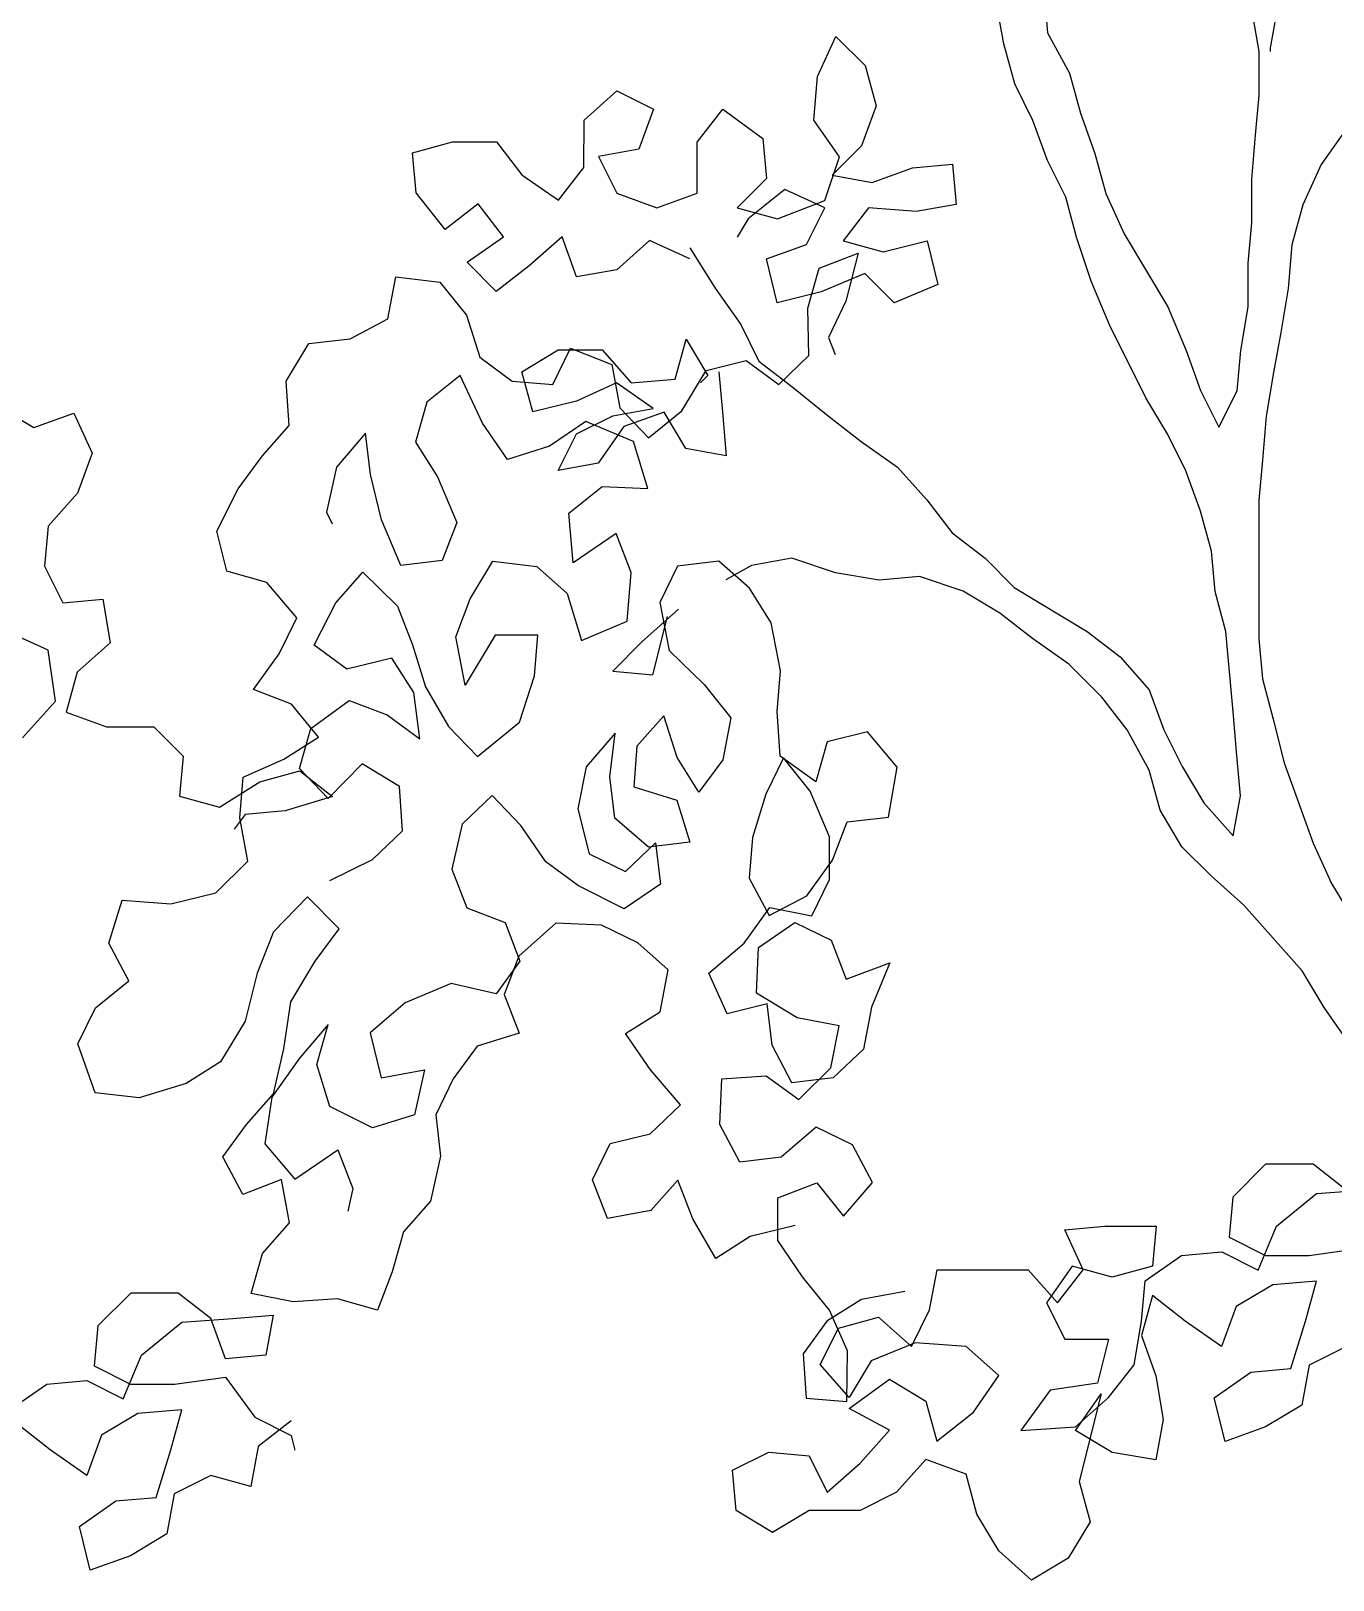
# Model space of a CAD drawing. Header units: millimetres. Extents: x -249630 to 95394, y -188036 to 109963.
# Drawn here: x -72961.5 to -72640.1, y -1034.8 to -652.3 of the extents above; entities that cross this region are included whole.
import ezdxf

# ---------------------------------------------------------------- set-up
doc = ezdxf.new("R2010")
doc.units = ezdxf.units.MM
doc.layers.add('AHojas', color=86, linetype='Continuous')
doc.layers.add('ATronco', color=36, linetype='Continuous')

# ---------------------------------------------------------------- blocks, each defined once
blk = doc.blocks.new('Arbol_01')
at = {"layer": 'AHojas'}
for p, q in [((-0.28659, 1.87943), (-0.28143, 1.89075)), ((-0.28143, 1.89075), (-0.2732, 1.88251)), ((-0.2732, 1.88251), (-0.27012, 1.87118)), ((-0.3525, 1.86713), (-0.34323, 1.87536)), ((-0.34323, 1.87536), (-0.33293, 1.8702)), ((-0.28763, 1.86707), (-0.28659, 1.87943)), ((-0.27012, 1.87118), (-0.27425, 1.85985)), ((-0.35251, 1.85375), (-0.3525, 1.86713)), ((-0.33293, 1.8702), (-0.33706, 1.85888)), ((-0.32059, 1.86093), (-0.31337, 1.87019)), ((-0.31337, 1.87019), (-0.30205, 1.86194)), ((-0.28043, 1.85677), (-0.28763, 1.86707)), ((-0.4009, 1.85791), (-0.38957, 1.86099)), ((-0.39988, 1.84658), (-0.4009, 1.85791)), ((-0.38957, 1.86099), (-0.37722, 1.86098)), ((-0.37722, 1.86098), (-0.37002, 1.8517)), ((-0.33706, 1.85888), (-0.34839, 1.85683)), ((-0.3206, 1.84651), (-0.32059, 1.86093)), ((-0.30205, 1.86194), (-0.30103, 1.85061)), ((-0.27425, 1.85985), (-0.2825, 1.85162)), ((-0.35973, 1.84449), (-0.35251, 1.85375)), ((-0.34839, 1.85683), (-0.34325, 1.84653)), ((-0.28456, 1.84442), (-0.28043, 1.85677)), ((-0.27117, 1.84955), (-0.25984, 1.85366)), ((-0.25984, 1.85366), (-0.24851, 1.85468)), ((-0.24851, 1.85468), (-0.2475, 1.84335)), ((-0.37002, 1.8517), (-0.35973, 1.84449)), ((-0.30103, 1.85061), (-0.30928, 1.84238)), ((-0.2825, 1.85162), (-0.27117, 1.84955)), ((-0.39166, 1.83628), (-0.39988, 1.84658)), ((-0.34325, 1.84653), (-0.33193, 1.8424)), ((-0.33193, 1.8424), (-0.3206, 1.84651)), ((-0.29589, 1.84752), (-0.30619, 1.83929)), ((-0.28456, 1.84236), (-0.29589, 1.84752)), ((-0.38238, 1.84348), (-0.39166, 1.83628)), ((-0.37518, 1.8342), (-0.38238, 1.84348)), ((-0.30928, 1.84238), (-0.29795, 1.83928)), ((-0.29795, 1.83928), (-0.28456, 1.84442)), ((-0.28972, 1.83207), (-0.28456, 1.84236)), ((-0.27221, 1.84235), (-0.27942, 1.83309)), ((-0.25882, 1.8413), (-0.27221, 1.84235)), ((-0.2475, 1.84335), (-0.25882, 1.8413)), ((-0.30619, 1.83929), (-0.30928, 1.83414)), ((-0.38549, 1.82701), (-0.37518, 1.8342)), ((-0.35871, 1.83419), (-0.36798, 1.82596)), ((-0.3546, 1.82286), (-0.35871, 1.83419)), ((-0.334, 1.83314), (-0.34327, 1.82491)), ((-0.32268, 1.82798), (-0.334, 1.83314)), ((-0.30105, 1.82796), (-0.28972, 1.83207)), ((-0.27942, 1.83309), (-0.2681, 1.82999)), ((-0.2681, 1.82999), (-0.25574, 1.83306)), ((-0.25574, 1.83306), (-0.25266, 1.82071)), ((-0.32267, 1.83107), (-0.31548, 1.81973)), ((-0.29797, 1.8156), (-0.30105, 1.82796)), ((-0.28616, 1.82537), (-0.2752, 1.82958)), ((-0.2752, 1.82958), (-0.2786, 1.81599)), ((-0.40787, 1.81104), (-0.40555, 1.82287)), ((-0.40555, 1.82287), (-0.39319, 1.82142)), ((-0.37726, 1.81876), (-0.38549, 1.82701)), ((-0.36798, 1.82596), (-0.37726, 1.81876)), ((-0.34327, 1.82491), (-0.3546, 1.82286)), ((-0.28937, 1.81408), (-0.28616, 1.82537)), ((-0.27326, 1.82381), (-0.28562, 1.81868)), ((-0.26503, 1.81557), (-0.27326, 1.82381)), ((-0.39319, 1.82142), (-0.38562, 1.81204)), ((-0.31548, 1.81973), (-0.30828, 1.80943)), ((-0.28562, 1.81868), (-0.29797, 1.8156)), ((-0.25266, 1.82071), (-0.26503, 1.81557)), ((-0.2786, 1.81599), (-0.28357, 1.80576)), ((-0.41848, 1.80542), (-0.40787, 1.81104)), ((-0.38562, 1.81204), (-0.38194, 1.8002)), ((-0.28906, 1.80066), (-0.28937, 1.81408)), ((-0.43014, 1.80404), (-0.41848, 1.80542)), ((-0.30828, 1.80943), (-0.30314, 1.79913)), ((-0.28357, 1.80576), (-0.28164, 1.80099)), ((-0.43653, 1.79346), (-0.43014, 1.80404)), ((-0.37007, 1.7961), (-0.35977, 1.80227)), ((-0.3613, 1.79255), (-0.35633, 1.80278)), ((-0.35977, 1.80227), (-0.34741, 1.80226)), ((-0.35633, 1.80278), (-0.34469, 1.79816)), ((-0.34741, 1.80226), (-0.33918, 1.79298)), ((-0.32683, 1.794), (-0.32373, 1.80533)), ((-0.32373, 1.80533), (-0.31756, 1.79502)), ((-0.38194, 1.8002), (-0.37278, 1.79346)), ((-0.34469, 1.79816), (-0.34243, 1.78597)), ((-0.31803, 1.7965), (-0.30672, 1.79929)), ((-0.30672, 1.79929), (-0.29755, 1.79255)), ((-0.30314, 1.79913), (-0.29388, 1.79191)), ((-0.29755, 1.79255), (-0.28906, 1.80066)), ((-0.43568, 1.78092), (-0.43653, 1.79346)), ((-0.38743, 1.79509), (-0.39681, 1.78752)), ((-0.38111, 1.78165), (-0.38743, 1.79509)), ((-0.37278, 1.79346), (-0.3613, 1.79255)), ((-0.36699, 1.78477), (-0.37007, 1.7961)), ((-0.3433, 1.79299), (-0.35463, 1.78785)), ((-0.33301, 1.78577), (-0.3433, 1.79299)), ((-0.33918, 1.79298), (-0.32683, 1.794)), ((-0.32495, 1.78504), (-0.31803, 1.7965)), ((-0.31756, 1.79502), (-0.31962, 1.79297)), ((-0.31447, 1.79605), (-0.31345, 1.78472)), ((-0.51805, 1.78655), (-0.50776, 1.78036)), ((-0.50776, 1.78036), (-0.49643, 1.78447)), ((-0.49643, 1.78447), (-0.49129, 1.77314)), ((-0.39681, 1.78752), (-0.40002, 1.77623)), ((-0.35463, 1.78785), (-0.36699, 1.78477)), ((-0.35464, 1.77858), (-0.34434, 1.78372)), ((-0.34434, 1.78372), (-0.33301, 1.78577)), ((-0.34243, 1.78597), (-0.33433, 1.77747)), ((-0.32992, 1.78474), (-0.34125, 1.78063)), ((-0.33433, 1.77747), (-0.32495, 1.78504)), ((-0.32375, 1.77443), (-0.32992, 1.78474)), ((-0.31345, 1.78472), (-0.31243, 1.77237)), ((-0.4433, 1.77229), (-0.43568, 1.78092)), ((-0.37407, 1.77139), (-0.38111, 1.78165)), ((-0.35197, 1.78211), (-0.36223, 1.77507)), ((-0.33857, 1.77642), (-0.35197, 1.78211)), ((-0.34125, 1.78063), (-0.34847, 1.77034)), ((-0.41414, 1.77874), (-0.42229, 1.76923)), ((-0.41276, 1.76708), (-0.41414, 1.77874)), ((-0.40002, 1.77623), (-0.39387, 1.7665)), ((-0.36223, 1.77507), (-0.37407, 1.77139)), ((-0.3598, 1.76829), (-0.35464, 1.77858)), ((-0.33454, 1.76316), (-0.33857, 1.77642)), ((-0.49129, 1.77314), (-0.49542, 1.76182)), ((-0.45003, 1.76312), (-0.4433, 1.77229)), ((-0.31243, 1.77237), (-0.32375, 1.77443)), ((-0.42229, 1.76923), (-0.42515, 1.75652)), ((-0.40962, 1.75436), (-0.41276, 1.76708)), ((-0.39387, 1.7665), (-0.38843, 1.7536)), ((-0.34847, 1.77034), (-0.3598, 1.76829)), ((-0.49542, 1.76182), (-0.50367, 1.75256)), ((-0.45607, 1.75113), (-0.45003, 1.76312)), ((-0.35681, 1.75616), (-0.34743, 1.76373)), ((-0.34743, 1.76373), (-0.33454, 1.76316)), ((-0.42515, 1.75652), (-0.42357, 1.75316)), ((-0.40418, 1.74145), (-0.40962, 1.75436)), ((-0.38843, 1.7536), (-0.39252, 1.74284)), ((-0.35561, 1.74221), (-0.35681, 1.75616)), ((-0.50367, 1.75256), (-0.50471, 1.74123)), ((-0.45327, 1.73982), (-0.45607, 1.75113)), ((-0.3434, 1.75047), (-0.35561, 1.74221)), ((-0.3392, 1.73951), (-0.3434, 1.75047)), ((-0.50471, 1.74123), (-0.49957, 1.73093)), ((-0.44198, 1.73661), (-0.45327, 1.73982)), ((-0.39252, 1.74284), (-0.40418, 1.74145)), ((-0.3846, 1.73204), (-0.37821, 1.74262)), ((-0.37821, 1.74262), (-0.36586, 1.74117)), ((-0.36586, 1.74117), (-0.35722, 1.73356)), ((-0.32612, 1.74124), (-0.3311, 1.73102)), ((-0.31447, 1.74263), (-0.32612, 1.74124)), ((-0.30583, 1.73501), (-0.31447, 1.74263)), ((-0.30525, 1.74147), (-0.31246, 1.73736)), ((-0.43353, 1.7267), (-0.44198, 1.73661)), ((-0.42257, 1.73091), (-0.41495, 1.73954)), ((-0.41495, 1.73954), (-0.40509, 1.72998)), ((-0.34029, 1.72574), (-0.3392, 1.73951)), ((-0.49957, 1.73093), (-0.48824, 1.73195)), ((-0.48824, 1.73195), (-0.48619, 1.71959)), ((-0.38869, 1.72128), (-0.3846, 1.73204)), ((-0.35722, 1.73356), (-0.3532, 1.7203)), ((-0.29968, 1.72528), (-0.30583, 1.73501)), ((-0.4385, 1.71647), (-0.43353, 1.7267)), ((-0.42861, 1.71892), (-0.42257, 1.73091)), ((-0.40509, 1.72998), (-0.40088, 1.71902)), ((-0.32586, 1.72913), (-0.33616, 1.71987)), ((-0.33308, 1.7106), (-0.32895, 1.72707)), ((-0.3311, 1.73102), (-0.32848, 1.71741)), ((-0.5037, 1.71755), (-0.51502, 1.72271)), ((-0.3532, 1.7203), (-0.34029, 1.72574)), ((-0.29707, 1.71168), (-0.29968, 1.72528)), ((-0.48619, 1.71959), (-0.49547, 1.71136)), ((-0.41944, 1.71218), (-0.42861, 1.71892)), ((-0.40088, 1.71902), (-0.3972, 1.70718)), ((-0.38608, 1.70768), (-0.38869, 1.72128)), ((-0.37756, 1.72178), (-0.38608, 1.70768)), ((-0.36556, 1.72175), (-0.37756, 1.72178)), ((-0.36647, 1.71027), (-0.36556, 1.72175)), ((-0.33616, 1.71987), (-0.34441, 1.71164)), ((-0.50165, 1.70313), (-0.5037, 1.71755)), ((-0.44577, 1.70643), (-0.4385, 1.71647)), ((-0.40672, 1.71533), (-0.41944, 1.71218)), ((-0.40056, 1.7056), (-0.40672, 1.71533)), ((-0.32848, 1.71741), (-0.31862, 1.70785)), ((-0.49547, 1.71136), (-0.49857, 1.70004)), ((-0.37074, 1.69722), (-0.36647, 1.71027)), ((-0.34441, 1.71164), (-0.33308, 1.7106)), ((-0.29798, 1.7002), (-0.29707, 1.71168)), ((-0.43501, 1.70233), (-0.44577, 1.70643)), ((-0.39883, 1.69253), (-0.40056, 1.7056)), ((-0.3972, 1.70718), (-0.3907, 1.69603)), ((-0.31862, 1.70785), (-0.31105, 1.69847)), ((-0.51093, 1.69284), (-0.50165, 1.70313)), ((-0.42744, 1.69296), (-0.43501, 1.70233)), ((-0.42955, 1.69543), (-0.41876, 1.70335)), ((-0.41876, 1.70335), (-0.408, 1.69926)), ((-0.49857, 1.70004), (-0.48725, 1.69591)), ((-0.408, 1.69926), (-0.39883, 1.69253)), ((-0.3826, 1.68754), (-0.37074, 1.69722)), ((-0.32995, 1.69905), (-0.33756, 1.69042)), ((-0.32627, 1.68721), (-0.32995, 1.69905)), ((-0.31105, 1.69847), (-0.31338, 1.68664)), ((-0.29713, 1.68766), (-0.29798, 1.7002)), ((-0.48725, 1.69591), (-0.47386, 1.6959)), ((-0.47386, 1.6959), (-0.46563, 1.68765)), ((-0.43717, 1.6868), (-0.42744, 1.69296)), ((-0.43276, 1.68414), (-0.42955, 1.69543)), ((-0.3907, 1.69603), (-0.3826, 1.68754)), ((-0.34373, 1.69414), (-0.35188, 1.68463)), ((-0.34518, 1.68179), (-0.34373, 1.69414)), ((-0.27257, 1.69448), (-0.28388, 1.69169)), ((-0.26412, 1.68457), (-0.27257, 1.69448)), ((-0.46563, 1.68765), (-0.46667, 1.67633)), ((-0.33756, 1.69042), (-0.33848, 1.67894)), ((-0.28708, 1.68039), (-0.29713, 1.68766)), ((-0.28388, 1.69169), (-0.28708, 1.68039)), ((-0.44866, 1.68171), (-0.43717, 1.6868)), ((-0.44401, 1.68042), (-0.43268, 1.6835)), ((-0.42466, 1.67564), (-0.43276, 1.68414)), ((-0.43268, 1.6835), (-0.42342, 1.67629)), ((-0.4151, 1.68551), (-0.42466, 1.67564)), ((-0.40452, 1.67912), (-0.4151, 1.68551)), ((-0.35188, 1.68463), (-0.35421, 1.6728)), ((-0.32011, 1.67748), (-0.32627, 1.68721)), ((-0.31338, 1.68664), (-0.32011, 1.67748)), ((-0.29625, 1.68713), (-0.30122, 1.6769)), ((-0.28868, 1.67775), (-0.29625, 1.68713)), ((-0.26663, 1.67045), (-0.26412, 1.68457)), ((-0.45535, 1.67323), (-0.44401, 1.68042)), ((-0.44957, 1.67023), (-0.44866, 1.68171)), ((-0.40367, 1.66658), (-0.40452, 1.67912)), ((-0.3438, 1.67013), (-0.34518, 1.68179)), ((-0.33848, 1.67894), (-0.3263, 1.6752)), ((-0.46667, 1.67633), (-0.45535, 1.67323)), ((-0.42342, 1.67629), (-0.43681, 1.67218)), ((-0.37839, 1.67658), (-0.38689, 1.66848)), ((-0.37029, 1.66808), (-0.37839, 1.67658)), ((-0.3263, 1.6752), (-0.32263, 1.66336)), ((-0.30122, 1.6769), (-0.30496, 1.66472)), ((-0.28324, 1.66484), (-0.28868, 1.67775)), ((-0.44814, 1.67116), (-0.45123, 1.66705)), ((-0.44731, 1.65804), (-0.44957, 1.67023)), ((-0.43681, 1.67218), (-0.44814, 1.67116)), ((-0.35421, 1.6728), (-0.35106, 1.66008)), ((-0.33428, 1.66198), (-0.3438, 1.67013)), ((-0.27829, 1.66907), (-0.26663, 1.67045)), ((-0.41217, 1.65848), (-0.40367, 1.66658)), ((-0.38689, 1.66848), (-0.38975, 1.65577)), ((-0.36326, 1.65782), (-0.37029, 1.66808)), ((-0.28238, 1.65831), (-0.27829, 1.66907)), ((-0.34084, 1.65511), (-0.33234, 1.66321)), ((-0.32263, 1.66336), (-0.33428, 1.66198)), ((-0.33234, 1.66321), (-0.33096, 1.65155)), ((-0.30496, 1.66472), (-0.30588, 1.65325)), ((-0.28327, 1.65283), (-0.28324, 1.66484)), ((-0.45634, 1.64906), (-0.44731, 1.65804)), ((-0.42419, 1.65251), (-0.41217, 1.65848)), ((-0.35409, 1.65108), (-0.36326, 1.65782)), ((-0.35106, 1.66008), (-0.34084, 1.65511)), ((-0.28964, 1.64826), (-0.28238, 1.65831)), ((-0.38975, 1.65577), (-0.38554, 1.64481)), ((-0.30588, 1.65325), (-0.30025, 1.64264)), ((-0.28825, 1.64261), (-0.28327, 1.65283)), ((-0.46906, 1.64592), (-0.45634, 1.64906)), ((-0.34122, 1.64451), (-0.35409, 1.65108)), ((-0.33096, 1.65155), (-0.34122, 1.64451)), ((-0.30025, 1.64264), (-0.28964, 1.64826)), ((-0.48658, 1.63484), (-0.48284, 1.64701)), ((-0.48284, 1.64701), (-0.46906, 1.64592)), ((-0.43056, 1.64793), (-0.44013, 1.63807)), ((-0.42158, 1.6389), (-0.43056, 1.64793)), ((-0.38554, 1.64481), (-0.37478, 1.64072)), ((-0.30734, 1.63489), (-0.30007, 1.64493)), ((-0.30007, 1.64493), (-0.28825, 1.64261)), ((-0.37478, 1.64072), (-0.37057, 1.62976)), ((-0.36048, 1.6405), (-0.37092, 1.63117)), ((-0.34759, 1.63994), (-0.36048, 1.6405)), ((-0.33736, 1.63497), (-0.34759, 1.63994)), ((-0.30328, 1.63364), (-0.29302, 1.64068)), ((-0.29302, 1.64068), (-0.28279, 1.6357)), ((-0.44013, 1.63807), (-0.44475, 1.62643)), ((-0.42832, 1.62974), (-0.42158, 1.6389)), ((-0.32873, 1.62735), (-0.33736, 1.63497)), ((-0.31725, 1.62644), (-0.30734, 1.63489)), ((-0.28279, 1.6357), (-0.27858, 1.62474)), ((-0.48095, 1.62423), (-0.48658, 1.63484)), ((-0.37092, 1.63117), (-0.37501, 1.62041)), ((-0.30384, 1.62075), (-0.30328, 1.63364)), ((-0.44475, 1.62643), (-0.44814, 1.61284)), ((-0.43523, 1.61828), (-0.42832, 1.62974)), ((-0.37057, 1.62976), (-0.37731, 1.6206)), ((-0.33105, 1.61553), (-0.32873, 1.62735)), ((-0.31216, 1.61495), (-0.31725, 1.62644)), ((-0.27858, 1.62474), (-0.26621, 1.6293)), ((-0.26621, 1.6293), (-0.27136, 1.61678)), ((-0.49033, 1.61666), (-0.48095, 1.62423)), ((-0.39001, 1.62345), (-0.40292, 1.61802)), ((-0.37731, 1.6206), (-0.39001, 1.62345)), ((-0.43721, 1.60504), (-0.43523, 1.61828)), ((-0.40292, 1.61802), (-0.41283, 1.60957)), ((-0.37501, 1.62041), (-0.3708, 1.60945)), ((-0.30085, 1.61774), (-0.31216, 1.61495)), ((-0.29239, 1.61383), (-0.30384, 1.62075)), ((-0.29947, 1.60608), (-0.30085, 1.61774)), ((-0.49531, 1.60643), (-0.49033, 1.61666)), ((-0.34078, 1.60937), (-0.33105, 1.61553)), ((-0.28056, 1.61151), (-0.29239, 1.61383)), ((-0.27136, 1.61678), (-0.27369, 1.60495)), ((-0.44814, 1.61284), (-0.45506, 1.60138)), ((-0.42466, 1.61189), (-0.4328, 1.60238)), ((-0.42786, 1.6006), (-0.42466, 1.61189)), ((-0.41283, 1.60957), (-0.40969, 1.59684)), ((-0.3708, 1.60945), (-0.38264, 1.60578)), ((-0.33375, 1.59911), (-0.34078, 1.60937)), ((-0.28289, 1.59968), (-0.28056, 1.61151)), ((-0.4904, 1.59265), (-0.49531, 1.60643)), ((-0.44007, 1.59233), (-0.43721, 1.60504)), ((-0.38264, 1.60578), (-0.38938, 1.59661)), ((-0.29385, 1.59547), (-0.29947, 1.60608)), ((-0.27369, 1.60495), (-0.28219, 1.59685)), ((-0.45506, 1.60138), (-0.46479, 1.59523)), ((-0.4328, 1.60238), (-0.4406, 1.59145)), ((-0.42419, 1.58876), (-0.42786, 1.6006)), ((-0.40969, 1.59684), (-0.3975, 1.59911)), ((-0.3975, 1.59911), (-0.40036, 1.5864)), ((-0.38938, 1.59661), (-0.39435, 1.58638)), ((-0.3253, 1.5892), (-0.33375, 1.59911)), ((-0.31419, 1.58369), (-0.31362, 1.59658)), ((-0.31362, 1.59658), (-0.30108, 1.59743)), ((-0.30108, 1.59743), (-0.29192, 1.5907)), ((-0.28219, 1.59685), (-0.29385, 1.59547)), ((-0.29192, 1.5907), (-0.28289, 1.59968)), ((-0.47804, 1.5912), (-0.4904, 1.59265)), ((-0.46479, 1.59523), (-0.47804, 1.5912)), ((-0.44769, 1.5837), (-0.44007, 1.59233)), ((-0.4406, 1.59145), (-0.44258, 1.57821)), ((-0.4122, 1.58272), (-0.42419, 1.58876)), ((-0.3338, 1.5811), (-0.3253, 1.5892)), ((-0.45442, 1.57454), (-0.44769, 1.5837)), ((-0.40036, 1.5864), (-0.4122, 1.58272)), ((-0.39435, 1.58638), (-0.39297, 1.57472)), ((-0.30856, 1.57308), (-0.31419, 1.58369)), ((-0.28699, 1.58292), (-0.29691, 1.57447)), ((-0.27677, 1.57794), (-0.28699, 1.58292)), ((-0.44258, 1.57821), (-0.43413, 1.5683)), ((-0.35008, 1.56807), (-0.3451, 1.5783)), ((-0.3451, 1.5783), (-0.3338, 1.5811)), ((-0.4488, 1.56393), (-0.45442, 1.57454)), ((-0.43413, 1.5683), (-0.42193, 1.57657)), ((-0.42193, 1.57657), (-0.41772, 1.56561)), ((-0.39297, 1.57472), (-0.39583, 1.56202)), ((-0.29691, 1.57447), (-0.30856, 1.57308)), ((-0.27114, 1.56733), (-0.27677, 1.57794)), ((-0.16022, 1.57247), (-0.1695, 1.56321)), ((-0.14683, 1.57246), (-0.16022, 1.57247)), ((-0.13757, 1.56524), (-0.14683, 1.57246)), ((-0.43784, 1.56813), (-0.4488, 1.56393)), ((-0.43558, 1.55594), (-0.43784, 1.56813)), ((-0.41772, 1.56561), (-0.41915, 1.55925)), ((-0.34587, 1.55712), (-0.35008, 1.56807)), ((-0.32606, 1.56801), (-0.33368, 1.55938)), ((-0.32185, 1.55705), (-0.32606, 1.56801)), ((-0.29782, 1.56299), (-0.28686, 1.5672)), ((-0.28686, 1.5672), (-0.27929, 1.55782)), ((-0.27929, 1.55782), (-0.27114, 1.56733)), ((-0.14581, 1.56422), (-0.1314, 1.56523)), ((-0.39583, 1.56202), (-0.40345, 1.55339)), ((-0.29785, 1.55098), (-0.29782, 1.56299)), ((-0.1695, 1.56321), (-0.17054, 1.55188)), ((-0.15715, 1.55496), (-0.14581, 1.56422)), ((-0.33368, 1.55938), (-0.34587, 1.55712)), ((-0.31535, 1.54591), (-0.32185, 1.55705)), ((-0.44319, 1.54731), (-0.43558, 1.55594)), ((-0.40345, 1.55339), (-0.40665, 1.54209)), ((-0.30562, 1.55206), (-0.31535, 1.54591)), ((-0.2929, 1.55521), (-0.30562, 1.55206)), ((-0.21687, 1.55399), (-0.20554, 1.555)), ((-0.21173, 1.54265), (-0.21687, 1.55399)), ((-0.20554, 1.555), (-0.19113, 1.55499)), ((-0.19113, 1.55499), (-0.19217, 1.54367)), ((-0.17054, 1.55188), (-0.16024, 1.54673)), ((-0.16231, 1.54261), (-0.15715, 1.55496)), ((-0.29082, 1.54072), (-0.29785, 1.55098)), ((-0.18393, 1.54675), (-0.1726, 1.54777)), ((-0.1726, 1.54777), (-0.16231, 1.54261)), ((-0.14789, 1.54671), (-0.13347, 1.54876)), ((-0.4464, 1.53602), (-0.44319, 1.54731)), ((-0.21482, 1.54369), (-0.22204, 1.5334)), ((-0.2035, 1.54059), (-0.21482, 1.54369)), ((-0.19217, 1.54367), (-0.2035, 1.54059)), ((-0.19423, 1.53955), (-0.18393, 1.54675)), ((-0.16024, 1.54673), (-0.14789, 1.54671)), ((-0.40665, 1.54209), (-0.41075, 1.53133)), ((-0.28325, 1.53134), (-0.29082, 1.54072)), ((-0.25499, 1.53137), (-0.25292, 1.54269)), ((-0.25292, 1.54269), (-0.22718, 1.54267)), ((-0.22718, 1.54267), (-0.21895, 1.53339)), ((-0.21895, 1.53339), (-0.21173, 1.54265)), ((-0.19527, 1.52822), (-0.19423, 1.53955)), ((-0.14584, 1.53951), (-0.15819, 1.53849)), ((-0.14893, 1.52818), (-0.14584, 1.53951)), ((-0.48039, 1.53614), (-0.48967, 1.52688)), ((-0.46701, 1.53613), (-0.48039, 1.53614)), ((-0.45775, 1.52891), (-0.46701, 1.53613)), ((-0.43458, 1.53369), (-0.4464, 1.53602)), ((-0.42204, 1.53454), (-0.43458, 1.53369)), ((-0.41075, 1.53133), (-0.42204, 1.53454)), ((-0.26204, 1.53658), (-0.27423, 1.53432)), ((-0.19217, 1.53543), (-0.19527, 1.52411)), ((-0.18291, 1.52821), (-0.19217, 1.53543)), ((-0.15819, 1.53849), (-0.16849, 1.53232)), ((-0.27423, 1.53432), (-0.28396, 1.52816)), ((-0.27816, 1.51985), (-0.28325, 1.53134)), ((-0.26015, 1.52108), (-0.25499, 1.53137)), ((-0.22204, 1.5334), (-0.2169, 1.5231)), ((-0.16849, 1.53232), (-0.17262, 1.521)), ((-0.48967, 1.52688), (-0.49071, 1.51556)), ((-0.47732, 1.51863), (-0.46599, 1.52789)), ((-0.46599, 1.52789), (-0.45157, 1.52891)), ((-0.45364, 1.51758), (-0.45775, 1.52891)), ((-0.45157, 1.52891), (-0.44024, 1.52993)), ((-0.44024, 1.52993), (-0.44231, 1.5186)), ((-0.28396, 1.52816), (-0.2907, 1.519)), ((-0.28589, 1.51595), (-0.28074, 1.52624)), ((-0.28074, 1.52624), (-0.26941, 1.52932)), ((-0.26941, 1.52932), (-0.26015, 1.52108)), ((-0.19734, 1.51587), (-0.19527, 1.52822)), ((-0.17262, 1.521), (-0.18291, 1.52821)), ((-0.15307, 1.5148), (-0.14893, 1.52818)), ((-0.25912, 1.5221), (-0.27148, 1.51697)), ((-0.2447, 1.52106), (-0.25912, 1.5221)), ((-0.2169, 1.5231), (-0.20454, 1.52308)), ((-0.20454, 1.52308), (-0.20764, 1.51073)), ((-0.19527, 1.52411), (-0.19117, 1.51277)), ((-0.48248, 1.50628), (-0.47732, 1.51863)), ((-0.44231, 1.5186), (-0.45364, 1.51758)), ((-0.2907, 1.519), (-0.28985, 1.50646)), ((-0.27837, 1.50555), (-0.27816, 1.51985)), ((-0.27148, 1.51697), (-0.27766, 1.50668)), ((-0.23544, 1.51282), (-0.2447, 1.52106)), ((-0.13761, 1.52096), (-0.14792, 1.51582)), ((-0.49071, 1.51556), (-0.48042, 1.5104)), ((-0.27766, 1.50668), (-0.28589, 1.51595)), ((-0.24266, 1.50253), (-0.23544, 1.51282)), ((-0.20456, 1.50661), (-0.19734, 1.51587)), ((-0.19117, 1.51277), (-0.18912, 1.50042)), ((-0.1747, 1.50658), (-0.16439, 1.51378)), ((-0.16439, 1.51378), (-0.15307, 1.5148)), ((-0.14792, 1.51582), (-0.14999, 1.5045)), ((-0.5144, 1.50322), (-0.5041, 1.51042)), ((-0.5041, 1.51042), (-0.49277, 1.51144)), ((-0.49277, 1.51144), (-0.48248, 1.50628)), ((-0.48042, 1.5104), (-0.46806, 1.51039)), ((-0.46806, 1.51039), (-0.45364, 1.51243)), ((-0.45364, 1.51243), (-0.44542, 1.5011)), ((-0.27767, 1.50359), (-0.26633, 1.51181)), ((-0.26633, 1.51181), (-0.25604, 1.50563)), ((-0.22103, 1.50868), (-0.22928, 1.49736)), ((-0.20764, 1.51073), (-0.22103, 1.50868)), ((-0.28985, 1.50646), (-0.27837, 1.50555)), ((-0.25604, 1.50563), (-0.25296, 1.4943)), ((-0.21383, 1.49735), (-0.20662, 1.50764)), ((-0.21383, 1.49838), (-0.20456, 1.50661)), ((-0.20662, 1.50764), (-0.21282, 1.48293)), ((-0.17162, 1.49422), (-0.1747, 1.50658)), ((-0.14999, 1.5045), (-0.16029, 1.49833)), ((-0.47837, 1.50216), (-0.48867, 1.49599)), ((-0.46601, 1.50318), (-0.47837, 1.50216)), ((-0.46911, 1.49185), (-0.46601, 1.50318)), ((-0.44542, 1.5011), (-0.43512, 1.49594)), ((-0.43512, 1.50006), (-0.44439, 1.49286)), ((-0.26635, 1.4974), (-0.27767, 1.50359)), ((-0.25296, 1.4943), (-0.24266, 1.50253)), ((-0.18912, 1.50042), (-0.19119, 1.48909)), ((-0.50309, 1.49188), (-0.51235, 1.4991)), ((-0.48867, 1.49599), (-0.4928, 1.48467)), ((-0.43512, 1.49594), (-0.4341, 1.49182)), ((-0.27459, 1.48814), (-0.26635, 1.4974)), ((-0.22928, 1.49736), (-0.21383, 1.49838)), ((-0.20354, 1.49116), (-0.21383, 1.49735)), ((-0.16029, 1.49833), (-0.17162, 1.49422)), ((-0.4928, 1.48467), (-0.50309, 1.49188)), ((-0.47324, 1.47847), (-0.46911, 1.49185)), ((-0.44439, 1.49286), (-0.44646, 1.48154)), ((-0.31063, 1.48611), (-0.30033, 1.49125)), ((-0.30033, 1.49125), (-0.28901, 1.49021)), ((-0.19119, 1.48909), (-0.20354, 1.49116)), ((-0.28901, 1.49021), (-0.28387, 1.47991)), ((-0.28387, 1.47991), (-0.27459, 1.48814)), ((-0.25606, 1.48915), (-0.2643, 1.47989)), ((-0.24473, 1.48502), (-0.25606, 1.48915)), ((-0.45779, 1.48464), (-0.46809, 1.4795)), ((-0.44646, 1.48154), (-0.45779, 1.48464)), ((-0.30961, 1.47479), (-0.31063, 1.48611)), ((-0.24166, 1.47369), (-0.24473, 1.48502)), ((-0.21282, 1.48293), (-0.20974, 1.4716)), ((-0.48457, 1.47745), (-0.47324, 1.47847)), ((-0.46809, 1.4795), (-0.47016, 1.46817)), ((-0.2643, 1.47989), (-0.2746, 1.47475)), ((-0.49487, 1.47025), (-0.48457, 1.47745)), ((-0.29932, 1.4686), (-0.30961, 1.47479)), ((-0.28902, 1.47477), (-0.29932, 1.4686)), ((-0.2746, 1.47475), (-0.28902, 1.47477)), ((-0.23549, 1.46339), (-0.24166, 1.47369)), ((-0.49179, 1.45789), (-0.49487, 1.47025)), ((-0.20974, 1.4716), (-0.21592, 1.46131)), ((-0.47016, 1.46817), (-0.48046, 1.462)), ((-0.48046, 1.462), (-0.49179, 1.45789)), ((-0.22623, 1.45514), (-0.23549, 1.46339)), ((-0.21592, 1.46131), (-0.22623, 1.45514))]:
    blk.add_line(p, q, dxfattribs=at)
at = {"layer": 'ATronco'}
for p, q in [((-0.22273, 1.90305), (-0.22171, 1.89173)), ((-0.23407, 1.88865), (-0.23612, 1.89998)), ((-0.16199, 1.88652), (-0.16404, 1.89785)), ((-0.15683, 1.89887), (-0.1589, 1.88755)), ((-0.23099, 1.87732), (-0.23407, 1.88865)), ((-0.22171, 1.89173), (-0.21554, 1.88039)), ((-0.162, 1.87417), (-0.16199, 1.88652)), ((-0.1589, 1.88755), (-0.1589, 1.88652)), ((-0.21554, 1.88039), (-0.21246, 1.86906)), ((-0.22585, 1.86702), (-0.23099, 1.87732)), ((-0.16304, 1.86284), (-0.162, 1.87417)), ((-0.22174, 1.85569), (-0.22585, 1.86702)), ((-0.21246, 1.86906), (-0.20835, 1.85773)), ((-0.16408, 1.85049), (-0.16304, 1.86284)), ((-0.1373, 1.86488), (-0.14452, 1.85459)), ((-0.2166, 1.84538), (-0.22174, 1.85569)), ((-0.20835, 1.85773), (-0.20528, 1.8464)), ((-0.14452, 1.85459), (-0.14968, 1.84326)), ((-0.1641, 1.83813), (-0.16408, 1.85049)), ((-0.21352, 1.83406), (-0.2166, 1.84538)), ((-0.20528, 1.8464), (-0.20014, 1.83507)), ((-0.14968, 1.84326), (-0.15278, 1.83194)), ((-0.16514, 1.8268), (-0.1641, 1.83813)), ((-0.20942, 1.8217), (-0.21352, 1.83406)), ((-0.20014, 1.83507), (-0.1878, 1.81447)), ((-0.15278, 1.83194), (-0.15382, 1.81959)), ((-0.16515, 1.81445), (-0.16514, 1.8268)), ((-0.20428, 1.80933), (-0.20942, 1.8217)), ((-0.15382, 1.81959), (-0.15589, 1.80723)), ((-0.1878, 1.81447), (-0.18266, 1.80211)), ((-0.16722, 1.80209), (-0.16515, 1.81445)), ((-0.194, 1.78873), (-0.20428, 1.80933)), ((-0.15589, 1.80723), (-0.15796, 1.79591)), ((-0.18266, 1.80211), (-0.17855, 1.79078)), ((-0.16826, 1.79077), (-0.16722, 1.80209)), ((-0.15796, 1.79591), (-0.16003, 1.78355)), ((-0.29388, 1.79191), (-0.28359, 1.78367)), ((-0.18783, 1.77843), (-0.194, 1.78873)), ((-0.17855, 1.79078), (-0.17342, 1.78048)), ((-0.17342, 1.78048), (-0.16826, 1.79077)), ((-0.28359, 1.78367), (-0.27433, 1.77645)), ((-0.16003, 1.78355), (-0.16107, 1.7712)), ((-0.27433, 1.77645), (-0.26404, 1.76923)), ((-0.18269, 1.76813), (-0.18783, 1.77843)), ((-0.16107, 1.7712), (-0.16211, 1.75987)), ((-0.26404, 1.76923), (-0.25581, 1.75996)), ((-0.17859, 1.7568), (-0.18269, 1.76813)), ((-0.25581, 1.75996), (-0.24861, 1.75068)), ((-0.16211, 1.75987), (-0.16214, 1.72074)), ((-0.17551, 1.74547), (-0.17859, 1.7568)), ((-0.24861, 1.75068), (-0.23935, 1.74347)), ((-0.17449, 1.73414), (-0.17551, 1.74547)), ((-0.29392, 1.74352), (-0.30525, 1.74147)), ((-0.28157, 1.73939), (-0.29392, 1.74352)), ((-0.23935, 1.74347), (-0.23112, 1.73522)), ((-0.26922, 1.73732), (-0.28157, 1.73939)), ((-0.25789, 1.73834), (-0.26922, 1.73732)), ((-0.24554, 1.73421), (-0.25789, 1.73834)), ((-0.23524, 1.72802), (-0.24554, 1.73421)), ((-0.23112, 1.73522), (-0.21054, 1.72285)), ((-0.17141, 1.72281), (-0.17449, 1.73414)), ((-0.22598, 1.7208), (-0.23524, 1.72802)), ((-0.21054, 1.72285), (-0.20128, 1.71563)), ((-0.16937, 1.70016), (-0.17141, 1.72281)), ((-0.21569, 1.71358), (-0.22598, 1.7208)), ((-0.16214, 1.72074), (-0.16112, 1.70942)), ((-0.20644, 1.70431), (-0.21569, 1.71358)), ((-0.20128, 1.71563), (-0.19305, 1.70636)), ((-0.16112, 1.70942), (-0.15805, 1.69809)), ((-0.19305, 1.70636), (-0.18894, 1.69503)), ((-0.19924, 1.69504), (-0.20644, 1.70431)), ((-0.16835, 1.6878), (-0.16937, 1.70016)), ((-0.15805, 1.69809), (-0.15497, 1.68573)), ((-0.19307, 1.6837), (-0.19924, 1.69504)), ((-0.18894, 1.69503), (-0.1838, 1.68472)), ((-0.16733, 1.67647), (-0.16835, 1.6878)), ((-0.18999, 1.67237), (-0.19307, 1.6837)), ((-0.1838, 1.68472), (-0.17763, 1.67442)), ((-0.15497, 1.68573), (-0.14675, 1.66307)), ((-0.17763, 1.67442), (-0.1694, 1.66515)), ((-0.1694, 1.66515), (-0.16733, 1.67647)), ((-0.18382, 1.66207), (-0.18999, 1.67237)), ((-0.17559, 1.65383), (-0.18382, 1.66207)), ((-0.14675, 1.66307), (-0.14161, 1.65174)), ((-0.16633, 1.64558), (-0.17559, 1.65383)), ((-0.14161, 1.65174), (-0.13544, 1.64143)), ((-0.14987, 1.62703), (-0.16633, 1.64558)), ((-0.1437, 1.61673), (-0.14987, 1.62703)), ((-0.13651, 1.60643), (-0.1437, 1.61673))]:
    blk.add_line(p, q, dxfattribs=at)

msp = doc.modelspace()

# ---------------------------------------------------------------- block references
at = {"xscale": 875, "yscale": 875, "zscale": 875}
msp.add_blockref('Arbol_01', (-72516.569, -2308.069), dxfattribs=at)

doc.saveas('drawing.dxf')
